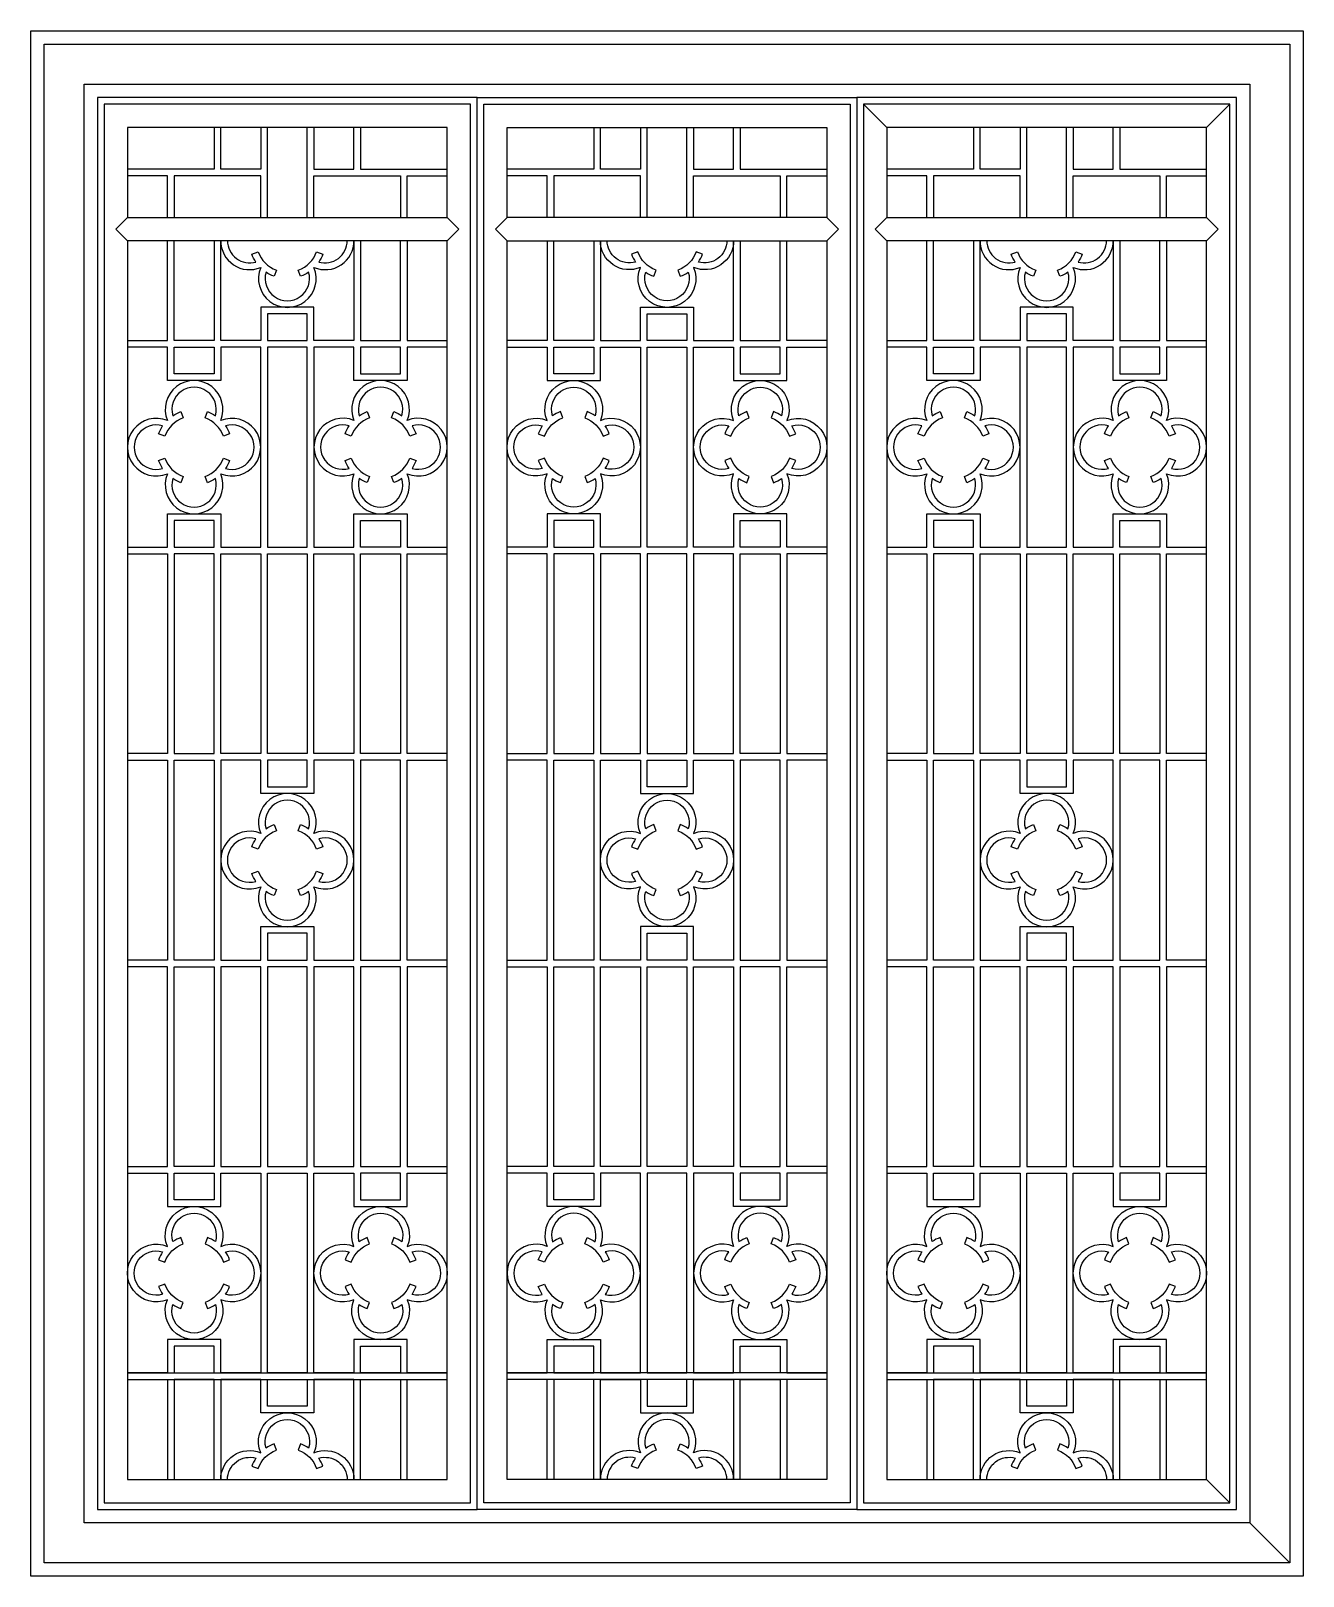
# Model space of a CAD drawing. Header units: metres. Extents: x 4430 to 6340, y 6875 to 9195.
import ezdxf

# ---------------------------------------------------------------- set-up
doc = ezdxf.new("R2010")
doc.units = ezdxf.units.M
for name, color, linetype in [('3', 3, 'Continuous'), ('4', 4, 'Continuous'), ('7', 7, 'Continuous')]:
    doc.layers.add(name, color=color, linetype=linetype)

# ---------------------------------------------------------------- blocks, each defined once
blk = doc.blocks.new('窗-035')
at = {"layer": '3'}
for p, q in [((1250, 2210), (1285, 2175)), ((1765, 2175), (1800, 2210)), ((355, 2040), (355, 2175)), ((415, 2040), (415, 2175)), ((925, 2040), (925, 2175)), ((985, 2040), (985, 2175)), ((1495, 2040), (1495, 2175)), ((1555, 2040), (1555, 2175)), ((145, 2040), (127.5, 2022.5)), ((127.5, 2022.5), (145, 2005)), ((625, 2040), (642.5, 2022.5)), ((642.5, 2022.5), (625, 2005)), ((715, 2040), (697.5, 2022.5)), ((697.5, 2022.5), (715, 2005)), ((1195, 2040), (1212.5, 2022.5)), ((1212.5, 2022.5), (1195, 2005)), ((1285, 2040), (1267.5, 2022.5)), ((1267.5, 2022.5), (1285, 2005)), ((1765, 2040), (1782.5, 2022.5)), ((1765, 2005), (1782.5, 2022.5)), ((145, 305), (625, 305)), ((1195, 305), (715, 305)), ((1285, 305), (1765, 305)), ((145, 295), (625, 295)), ((1195, 295), (715, 295)), ((1285, 295), (1765, 295)), ((1765, 145), (1800, 110)), ((1830, 80), (1890, 20))]:
    blk.add_line(p, q, dxfattribs=at)
for points in [[(20, 2300), (1890, 2300), (1890, 20), (20, 20)], [(80, 2240), (1830, 2240), (1830, 80), (80, 80)], [(355, 1895), (355, 1855), (415, 1855), (415, 1895)], [(985, 1895), (985, 1855), (925, 1855), (925, 1895)], [(1495, 1895), (1495, 1855), (1555, 1855), (1555, 1895)], [(275, 1805), (215, 1805), (215, 1845), (275, 1845)], [(355, 1845), (355, 1545), (415, 1545), (415, 1845)], [(495, 1845), (495, 1805), (555, 1805), (555, 1845)], [(845, 1845), (845, 1805), (785, 1805), (785, 1845)], [(985, 1845), (985, 1545), (925, 1545), (925, 1845)], [(1065, 1805), (1125, 1805), (1125, 1845), (1065, 1845)], [(1415, 1805), (1355, 1805), (1355, 1845), (1415, 1845)], [(1495, 1845), (1495, 1545), (1555, 1545), (1555, 1845)], [(1635, 1845), (1635, 1805), (1695, 1805), (1695, 1845)], [(275, 1585), (215, 1585), (215, 1545), (275, 1545)], [(495, 1545), (495, 1585), (555, 1585), (555, 1545)], [(845, 1545), (845, 1585), (785, 1585), (785, 1545)], [(1065, 1585), (1125, 1585), (1125, 1545), (1065, 1545)], [(1415, 1585), (1355, 1585), (1355, 1545), (1415, 1545)], [(1635, 1545), (1635, 1585), (1695, 1585), (1695, 1545)], [(275, 1235), (275, 1535), (215, 1535), (215, 1235)], [(285, 1235), (285, 1535), (345, 1535), (345, 1235)], [(415, 1235), (355, 1235), (355, 1535), (415, 1535)], [(425, 1235), (425, 1535), (485, 1535), (485, 1235)], [(555, 1235), (495, 1235), (495, 1535), (555, 1535)], [(785, 1235), (845, 1235), (845, 1535), (785, 1535)], [(915, 1235), (915, 1535), (855, 1535), (855, 1235)], [(925, 1235), (985, 1235), (985, 1535), (925, 1535)], [(1055, 1235), (1055, 1535), (995, 1535), (995, 1235)], [(1065, 1235), (1065, 1535), (1125, 1535), (1125, 1235)], [(1415, 1235), (1415, 1535), (1355, 1535), (1355, 1235)], [(1425, 1235), (1425, 1535), (1485, 1535), (1485, 1235)], [(1555, 1235), (1495, 1235), (1495, 1535), (1555, 1535)], [(1565, 1235), (1565, 1535), (1625, 1535), (1625, 1235)], [(1695, 1235), (1635, 1235), (1635, 1535), (1695, 1535)], [(275, 1225), (275, 1075), (275, 925), (215, 925), (215, 1075), (215, 1225)], [(285, 1075), (285, 925), (345, 925), (345, 975.09), (425, 975.09), (425, 925), (485, 925), (485, 1075), (485, 1225), (425, 1225), (425, 1174.91), (345, 1174.91), (345, 1225), (285, 1225)], [(355, 1225), (355, 1184.91), (415, 1184.91), (415, 1225)], [(495, 1225), (495, 1075), (495, 925), (555, 925), (555, 1075), (555, 1225)], [(845, 1225), (845, 1075), (845, 925), (785, 925), (785, 1075), (785, 1225)], [(1055, 1075), (1055, 925), (995, 925), (995, 975.09), (915, 975.09), (915, 925), (855, 925), (855, 1075), (855, 1225), (915, 1225), (915, 1174.91), (995, 1174.91), (995, 1225), (1055, 1225)], [(985, 1225), (985, 1184.91), (925, 1184.91), (925, 1225)], [(1065, 1225), (1065, 1075), (1065, 925), (1125, 925), (1125, 1075), (1125, 1225)], [(1415, 1225), (1415, 1075), (1415, 925), (1355, 925), (1355, 1075), (1355, 1225)], [(1425, 1075), (1425, 925), (1485, 925), (1485, 975.09), (1565, 975.09), (1565, 925), (1625, 925), (1625, 1075), (1625, 1225), (1565, 1225), (1565, 1174.91), (1485, 1174.91), (1485, 1225), (1425, 1225)], [(1495, 1225), (1495, 1184.91), (1555, 1184.91), (1555, 1225)], [(1635, 1225), (1635, 1075), (1635, 925), (1695, 925), (1695, 1075), (1695, 1225)], [(415, 925), (415, 965.09), (355, 965.09), (355, 925)], [(925, 925), (925, 965.09), (985, 965.09), (985, 925)], [(1555, 925), (1555, 965.09), (1495, 965.09), (1495, 925)], [(275, 915), (275, 615), (215, 615), (215, 915)], [(285, 915), (285, 615), (345, 615), (345, 915)], [(415, 915), (355, 915), (355, 615), (415, 615)], [(425, 915), (425, 615), (485, 615), (485, 915)], [(555, 915), (495, 915), (495, 615), (555, 615)], [(785, 915), (845, 915), (845, 615), (785, 615)], [(915, 915), (915, 615), (855, 615), (855, 915)], [(925, 915), (985, 915), (985, 615), (925, 615)], [(1055, 915), (1055, 615), (995, 615), (995, 915)], [(1065, 915), (1065, 615), (1125, 615), (1125, 915)], [(1415, 915), (1415, 615), (1355, 615), (1355, 915)], [(1425, 915), (1425, 615), (1485, 615), (1485, 915)], [(1555, 915), (1495, 915), (1495, 615), (1555, 615)], [(1565, 915), (1565, 615), (1625, 615), (1625, 915)], [(1695, 915), (1635, 915), (1635, 615), (1695, 615)], [(275, 565), (215, 565), (215, 605), (275, 605)], [(355, 305), (355, 605), (415, 605), (415, 305)], [(495, 605), (495, 565), (555, 565), (555, 605)], [(845, 605), (845, 565), (785, 565), (785, 605)], [(985, 305), (985, 605), (925, 605), (925, 305)], [(1065, 565), (1125, 565), (1125, 605), (1065, 605)], [(1415, 565), (1355, 565), (1355, 605), (1415, 605)], [(1495, 305), (1495, 605), (1555, 605), (1555, 305)], [(1635, 605), (1635, 565), (1695, 565), (1695, 605)], [(275, 345), (215, 345), (215, 305), (275, 305)], [(495, 305), (495, 345), (555, 345), (555, 305)], [(845, 305), (845, 345), (785, 345), (785, 305)], [(1065, 345), (1125, 345), (1125, 305), (1065, 305)], [(1415, 345), (1355, 345), (1355, 305), (1415, 305)], [(1635, 305), (1635, 345), (1695, 345), (1695, 305)], [(355, 255), (355, 295), (415, 295), (415, 255)], [(985, 255), (985, 295), (925, 295), (925, 255)], [(1495, 255), (1495, 295), (1555, 295), (1555, 255)]]:
    blk.add_lwpolyline(points, close=True, dxfattribs=at)
for points in [[(275, 2175), (275, 2112.5), (145, 2112.5)], [(345, 2175), (345, 2112.5), (285, 2112.5), (285, 2175)], [(425, 2175), (425, 2112.5), (485, 2112.5), (485, 2175)], [(495, 2175), (495, 2112.5), (625, 2112.5)], [(845, 2175), (845, 2112.5), (715, 2112.5)], [(915, 2175), (915, 2112.5), (855, 2112.5), (855, 2175)], [(995, 2175), (995, 2112.5), (1055, 2112.5), (1055, 2175)], [(1065, 2175), (1065, 2112.5), (1195, 2112.5)], [(1415, 2175), (1415, 2112.5), (1285, 2112.5)], [(1485, 2175), (1485, 2112.5), (1425, 2112.5), (1425, 2175)], [(1565, 2175), (1565, 2112.5), (1625, 2112.5), (1625, 2175)], [(1635, 2175), (1635, 2112.5), (1765, 2112.5)], [(205, 2040), (205, 2102.5), (145, 2102.5)], [(345, 2040), (345, 2102.5), (215, 2102.5), (215, 2040)], [(425, 2040), (425, 2102.5), (555, 2102.5), (555, 2040)], [(565, 2040), (565, 2102.5), (625, 2102.5)], [(775, 2040), (775, 2102.5), (715, 2102.5)], [(915, 2040), (915, 2102.5), (785, 2102.5), (785, 2040)], [(995, 2040), (995, 2102.5), (1125, 2102.5), (1125, 2040)], [(1135, 2040), (1135, 2102.5), (1195, 2102.5)], [(1345, 2040), (1345, 2102.5), (1285, 2102.5)], [(1485, 2040), (1485, 2102.5), (1355, 2102.5), (1355, 2040)], [(1565, 2040), (1565, 2102.5), (1695, 2102.5), (1695, 2040)], [(1705, 2040), (1705, 2102.5), (1765, 2102.5)], [(145, 1855), (205, 1855), (205, 2005)], [(275, 2005), (275, 1855), (215, 1855), (215, 2005)], [(485, 2005), (485, 1855), (425, 1855), (425, 1905), (345, 1905), (345, 1855), (285, 1855), (285, 2005)], [(495, 2005), (495, 1855), (555, 1855), (555, 2005)], [(565, 2005), (565, 1855), (625, 1855)], [(775, 2005), (775, 1855), (715, 1855)], [(845, 2005), (845, 1855), (785, 1855), (785, 2005)], [(855, 2005), (855, 1855), (915, 1855), (915, 1905), (995, 1905), (995, 1855), (1055, 1855), (1055, 2005)], [(1065, 2005), (1065, 1855), (1125, 1855), (1125, 2005)], [(1195, 1855), (1135, 1855), (1135, 2005)], [(1285, 1855), (1345, 1855), (1345, 2005)], [(1415, 2005), (1415, 1855), (1355, 1855), (1355, 2005)], [(1625, 2005), (1625, 1855), (1565, 1855), (1565, 1905), (1485, 1905), (1485, 1855), (1425, 1855), (1425, 2005)], [(1635, 2005), (1635, 1855), (1695, 1855), (1695, 2005)], [(1705, 2005), (1705, 1855), (1765, 1855)], [(145, 1545), (205, 1545), (205, 1595), (285, 1595), (285, 1545), (345, 1545), (345, 1845), (285, 1845), (285, 1795), (205, 1795), (205, 1845), (145, 1845)], [(625, 1845), (565, 1845), (565, 1795), (485, 1795), (485, 1845), (425, 1845), (425, 1545), (485, 1545), (485, 1595), (565, 1595), (565, 1545), (625, 1545)], [(715, 1845), (775, 1845), (775, 1795), (855, 1795), (855, 1845), (915, 1845), (915, 1545), (855, 1545), (855, 1595), (775, 1595), (775, 1545), (715, 1545)], [(1195, 1545), (1135, 1545), (1135, 1595), (1055, 1595), (1055, 1545), (995, 1545), (995, 1845), (1055, 1845), (1055, 1795), (1135, 1795), (1135, 1845), (1195, 1845)], [(1285, 1545), (1345, 1545), (1345, 1595), (1425, 1595), (1425, 1545), (1485, 1545), (1485, 1845), (1425, 1845), (1425, 1795), (1345, 1795), (1345, 1845), (1285, 1845)], [(1765, 1845), (1705, 1845), (1705, 1795), (1625, 1795), (1625, 1845), (1565, 1845), (1565, 1545), (1625, 1545), (1625, 1595), (1705, 1595), (1705, 1545), (1765, 1545)], [(145, 1535), (205, 1535), (205, 1235), (145, 1235)], [(625, 1235), (565, 1235), (565, 1535), (625, 1535)], [(715, 1235), (775, 1235), (775, 1535), (715, 1535)], [(1195, 1535), (1135, 1535), (1135, 1235), (1195, 1235)], [(1285, 1535), (1345, 1535), (1345, 1235), (1285, 1235)], [(1765, 1235), (1705, 1235), (1705, 1535), (1765, 1535)], [(145, 1225), (205, 1225), (205, 1075), (205, 925), (145, 925)], [(625, 925), (565, 925), (565, 1075), (565, 1225), (625, 1225)], [(715, 925), (775, 925), (775, 1075), (775, 1225), (715, 1225)], [(1195, 1225), (1135, 1225), (1135, 1075), (1135, 925), (1195, 925)], [(1285, 1225), (1345, 1225), (1345, 1075), (1345, 925), (1285, 925)], [(1765, 925), (1705, 925), (1705, 1075), (1705, 1225), (1765, 1225)], [(145, 615), (205, 615), (205, 915), (145, 915)], [(625, 915), (565, 915), (565, 615), (625, 615)], [(715, 915), (775, 915), (775, 615), (715, 615)], [(1195, 615), (1135, 615), (1135, 915), (1195, 915)], [(1285, 615), (1345, 615), (1345, 915), (1285, 915)], [(1765, 915), (1705, 915), (1705, 615), (1765, 615)], [(145, 605), (205, 605), (205, 555), (285, 555), (285, 605), (345, 605), (345, 305), (285, 305), (285, 355), (205, 355), (205, 305), (145, 305)], [(625, 305), (565, 305), (565, 355), (485, 355), (485, 305), (425, 305), (425, 605), (485, 605), (485, 555), (565, 555), (565, 605), (625, 605)], [(715, 305), (775, 305), (775, 355), (855, 355), (855, 305), (915, 305), (915, 605), (855, 605), (855, 555), (775, 555), (775, 605), (715, 605)], [(1195, 605), (1135, 605), (1135, 555), (1055, 555), (1055, 605), (995, 605), (995, 305), (1055, 305), (1055, 355), (1135, 355), (1135, 305), (1195, 305)], [(1285, 605), (1345, 605), (1345, 555), (1425, 555), (1425, 605), (1485, 605), (1485, 305), (1425, 305), (1425, 355), (1345, 355), (1345, 305), (1285, 305)], [(1765, 305), (1705, 305), (1705, 355), (1625, 355), (1625, 305), (1565, 305), (1565, 605), (1625, 605), (1625, 555), (1705, 555), (1705, 605), (1765, 605)], [(145, 295), (205, 295), (205, 145)], [(275, 145), (275, 295), (215, 295), (215, 145)], [(485, 145), (485, 295), (425, 295), (425, 245), (345, 245), (345, 295), (285, 295), (285, 145)], [(495, 145), (495, 295), (555, 295), (555, 145)], [(565, 145), (565, 295), (625, 295)], [(775, 145), (775, 295), (715, 295)], [(845, 145), (845, 295), (785, 295), (785, 145)], [(855, 145), (855, 295), (915, 295), (915, 245), (995, 245), (995, 295), (1055, 295), (1055, 145)], [(1065, 145), (1065, 295), (1125, 295), (1125, 145)], [(1195, 295), (1135, 295), (1135, 145)], [(1285, 295), (1345, 295), (1345, 145)], [(1415, 145), (1415, 295), (1355, 295), (1355, 145)], [(1625, 145), (1625, 295), (1565, 295), (1565, 245), (1485, 245), (1485, 295), (1425, 295), (1425, 145)], [(1635, 145), (1635, 295), (1695, 295), (1695, 145)], [(1705, 145), (1705, 295), (1765, 295)]]:
    blk.add_lwpolyline(points, dxfattribs=at)
for points in [[(285.09, 2005, 0.54), (345, 1964.91, 1.5), (425, 1964.91, 0.54), (484.91, 2005, 0.54)], [(295.1, 2005, 0.5), (337.8, 1972.95, -0.06), (331.62, 1984.91), (340.99, 1988.41, 0.22), (368.51, 1960.89), (365, 1951.53, -0.06), (353.05, 1957.7, 1.34), (416.95, 1957.7, -0.06), (405, 1951.53), (401.49, 1960.89, 0.22), (429.01, 1988.41), (438.38, 1984.91, -0.06), (432.2, 1972.95, 0.5), (474.9, 2005)], [(1054.91, 2005, -0.54), (995, 1964.91, -1.5), (915, 1964.91, -0.54), (855.09, 2005, -0.54)], [(1044.9, 2005, -0.5), (1002.2, 1972.95, 0.06), (1008.38, 1984.91), (999.01, 1988.41, -0.22), (971.49, 1960.89), (975, 1951.53, 0.06), (986.95, 1957.7, -1.34), (923.05, 1957.7, 0.06), (935, 1951.53), (938.51, 1960.89, -0.22), (910.99, 1988.41), (901.62, 1984.91, 0.06), (907.8, 1972.95, -0.5), (865.1, 2005)], [(1425.09, 2005, 0.54), (1485, 1964.91, 1.5), (1565, 1964.91, 0.54), (1624.91, 2005, 0.54)], [(1435.1, 2005, 0.5), (1477.8, 1972.95, -0.06), (1471.62, 1984.91), (1480.99, 1988.41, 0.22), (1508.51, 1960.89), (1505, 1951.53, -0.06), (1493.05, 1957.7, 1.34), (1556.95, 1957.7, -0.06), (1545, 1951.53), (1541.49, 1960.89, 0.22), (1569.01, 1988.41), (1578.38, 1984.91, -0.06), (1572.2, 1972.95, 0.5), (1614.9, 2005)], [(197.8, 1726.95, 1.34), (197.8, 1663.05, -0.06), (191.62, 1675), (200.99, 1678.51, 0.22), (228.51, 1650.99), (225, 1641.62, -0.06), (213.05, 1647.8, 1.34), (276.95, 1647.8, -0.06), (265, 1641.62), (261.49, 1650.99, 0.22), (289.01, 1678.51), (298.38, 1675, -0.06), (292.2, 1663.05, 1.34), (292.2, 1726.95, -0.06), (298.38, 1715), (289.01, 1711.49, 0.22), (261.49, 1739.01), (265, 1748.38, -0.06), (276.95, 1742.2, 1.34), (213.05, 1742.2, -0.06), (225, 1748.38), (228.51, 1739.01, 0.22), (200.99, 1711.49), (191.62, 1715, -0.06), (197.8, 1726.95)], [(477.8, 1727.05, 1.34), (477.8, 1663.14, -0.06), (471.62, 1675.09), (480.99, 1678.6, 0.22), (508.51, 1651.08), (505, 1641.72, -0.06), (493.05, 1647.89, 1.34), (556.95, 1647.89, -0.06), (545, 1641.72), (541.49, 1651.08, 0.22), (569.01, 1678.6), (578.38, 1675.09, -0.06), (572.2, 1663.14, 1.34), (572.2, 1727.05, -0.06), (578.38, 1715.09), (569.01, 1711.59, 0.22), (541.49, 1739.11), (545, 1748.47, -0.06), (556.95, 1742.3, 1.34), (493.05, 1742.3, -0.06), (505, 1748.47), (508.51, 1739.11, 0.22), (480.99, 1711.59), (471.62, 1715.09, -0.06), (477.8, 1727.05)], [(862.2, 1727.05, -1.34), (862.2, 1663.14, 0.06), (868.38, 1675.09), (859.01, 1678.6, -0.22), (831.49, 1651.08), (835, 1641.72, 0.06), (846.95, 1647.89, -1.34), (783.05, 1647.89, 0.06), (795, 1641.72), (798.51, 1651.08, -0.22), (770.99, 1678.6), (761.62, 1675.09, 0.06), (767.8, 1663.14, -1.34), (767.8, 1727.05, 0.06), (761.62, 1715.09), (770.99, 1711.59, -0.22), (798.51, 1739.11), (795, 1748.47, 0.06), (783.05, 1742.3, -1.34), (846.95, 1742.3, 0.06), (835, 1748.47), (831.49, 1739.11, -0.22), (859.01, 1711.59), (868.38, 1715.09, 0.06), (862.2, 1727.05)], [(1142.2, 1726.95, -1.34), (1142.2, 1663.05, 0.06), (1148.38, 1675), (1139.01, 1678.51, -0.22), (1111.49, 1650.99), (1115, 1641.62, 0.06), (1126.95, 1647.8, -1.34), (1063.05, 1647.8, 0.06), (1075, 1641.62), (1078.51, 1650.99, -0.22), (1050.99, 1678.51), (1041.62, 1675, 0.06), (1047.8, 1663.05, -1.34), (1047.8, 1726.95, 0.06), (1041.62, 1715), (1050.99, 1711.49, -0.22), (1078.51, 1739.01), (1075, 1748.38, 0.06), (1063.05, 1742.2, -1.34), (1126.95, 1742.2, 0.06), (1115, 1748.38), (1111.49, 1739.01, -0.22), (1139.01, 1711.49), (1148.38, 1715, 0.06), (1142.2, 1726.95)], [(1337.8, 1726.95, 1.34), (1337.8, 1663.05, -0.06), (1331.62, 1675), (1340.99, 1678.51, 0.22), (1368.51, 1650.99), (1365, 1641.62, -0.06), (1353.05, 1647.8, 1.34), (1416.95, 1647.8, -0.06), (1405, 1641.62), (1401.49, 1650.99, 0.22), (1429.01, 1678.51), (1438.38, 1675, -0.06), (1432.2, 1663.05, 1.34), (1432.2, 1726.95, -0.06), (1438.38, 1715), (1429.01, 1711.49, 0.22), (1401.49, 1739.01), (1405, 1748.38, -0.06), (1416.95, 1742.2, 1.34), (1353.05, 1742.2, -0.06), (1365, 1748.38), (1368.51, 1739.01, 0.22), (1340.99, 1711.49), (1331.62, 1715, -0.06), (1337.8, 1726.95)], [(1617.8, 1727.05, 1.34), (1617.8, 1663.14, -0.06), (1611.62, 1675.09), (1620.99, 1678.6, 0.22), (1648.51, 1651.08), (1645, 1641.72, -0.06), (1633.05, 1647.89, 1.34), (1696.95, 1647.89, -0.06), (1685, 1641.72), (1681.49, 1651.08, 0.22), (1709.01, 1678.6), (1718.38, 1675.09, -0.06), (1712.2, 1663.14, 1.34), (1712.2, 1727.05, -0.06), (1718.38, 1715.09), (1709.01, 1711.59, 0.22), (1681.49, 1739.11), (1685, 1748.47, -0.06), (1696.95, 1742.3, 1.34), (1633.05, 1742.3, -0.06), (1645, 1748.47), (1648.51, 1739.11, 0.22), (1620.99, 1711.59), (1611.62, 1715.09, -0.06), (1617.8, 1727.05)], [(337.8, 1106.95, 1.34), (337.8, 1043.05, -0.06), (331.62, 1055), (340.99, 1058.51, 0.22), (368.51, 1030.99), (365, 1021.62, -0.06), (353.05, 1027.8, 1.34), (416.95, 1027.8, -0.06), (405, 1021.62), (401.49, 1030.99, 0.22), (429.01, 1058.51), (438.38, 1055, -0.06), (432.2, 1043.05, 1.34), (432.2, 1106.95, -0.06), (438.38, 1095), (429.01, 1091.49, 0.22), (401.49, 1119.01), (405, 1128.38, -0.06), (416.95, 1122.2, 1.34), (353.05, 1122.2, -0.06), (365, 1128.38), (368.51, 1119.01, 0.22), (340.99, 1091.49), (331.62, 1095, -0.06), (337.8, 1106.95)], [(1002.2, 1106.95, -1.34), (1002.2, 1043.05, 0.06), (1008.38, 1055), (999.01, 1058.51, -0.22), (971.49, 1030.99), (975, 1021.62, 0.06), (986.95, 1027.8, -1.34), (923.05, 1027.8, 0.06), (935, 1021.62), (938.51, 1030.99, -0.22), (910.99, 1058.51), (901.62, 1055, 0.06), (907.8, 1043.05, -1.34), (907.8, 1106.95, 0.06), (901.62, 1095), (910.99, 1091.49, -0.22), (938.51, 1119.01), (935, 1128.38, 0.06), (923.05, 1122.2, -1.34), (986.95, 1122.2, 0.06), (975, 1128.38), (971.49, 1119.01, -0.22), (999.01, 1091.49), (1008.38, 1095, 0.06), (1002.2, 1106.95)], [(1477.8, 1106.95, 1.34), (1477.8, 1043.05, -0.06), (1471.62, 1055), (1480.99, 1058.51, 0.22), (1508.51, 1030.99), (1505, 1021.62, -0.06), (1493.05, 1027.8, 1.34), (1556.95, 1027.8, -0.06), (1545, 1021.62), (1541.49, 1030.99, 0.22), (1569.01, 1058.51), (1578.38, 1055, -0.06), (1572.2, 1043.05, 1.34), (1572.2, 1106.95, -0.06), (1578.38, 1095), (1569.01, 1091.49, 0.22), (1541.49, 1119.01), (1545, 1128.38, -0.06), (1556.95, 1122.2, 1.34), (1493.05, 1122.2, -0.06), (1505, 1128.38), (1508.51, 1119.01, 0.22), (1480.99, 1091.49), (1471.62, 1095, -0.06), (1477.8, 1106.95)], [(197.8, 423.05, -1.34), (197.8, 486.95, 0.06), (191.62, 475), (200.99, 471.49, -0.22), (228.51, 499.01), (225, 508.38, 0.06), (213.05, 502.2, -1.34), (276.95, 502.2, 0.06), (265, 508.38), (261.49, 499.01, -0.22), (289.01, 471.49), (298.38, 475, 0.06), (292.2, 486.95, -1.34), (292.2, 423.05, 0.06), (298.38, 435), (289.01, 438.51, -0.22), (261.49, 410.99), (265, 401.62, 0.06), (276.95, 407.8, -1.34), (213.05, 407.8, 0.06), (225, 401.62), (228.51, 410.99, -0.22), (200.99, 438.51), (191.62, 435, 0.06), (197.8, 423.05)], [(477.8, 422.95, -1.34), (477.8, 486.86, 0.06), (471.62, 474.91), (480.99, 471.4, -0.22), (508.51, 498.92), (505, 508.28, 0.06), (493.05, 502.11, -1.34), (556.95, 502.11, 0.06), (545, 508.28), (541.49, 498.92, -0.22), (569.01, 471.4), (578.38, 474.91, 0.06), (572.2, 486.86, -1.34), (572.2, 422.95, 0.06), (578.38, 434.91), (569.01, 438.41, -0.22), (541.49, 410.89), (545, 401.53, 0.06), (556.95, 407.7, -1.34), (493.05, 407.7, 0.06), (505, 401.53), (508.51, 410.89, -0.22), (480.99, 438.41), (471.62, 434.91, 0.06), (477.8, 422.95)], [(862.2, 422.95, 1.34), (862.2, 486.86, -0.06), (868.38, 474.91), (859.01, 471.4, 0.22), (831.49, 498.92), (835, 508.28, -0.06), (846.95, 502.11, 1.34), (783.05, 502.11, -0.06), (795, 508.28), (798.51, 498.92, 0.22), (770.99, 471.4), (761.62, 474.91, -0.06), (767.8, 486.86, 1.34), (767.8, 422.95, -0.06), (761.62, 434.91), (770.99, 438.41, 0.22), (798.51, 410.89), (795, 401.53, -0.06), (783.05, 407.7, 1.34), (846.95, 407.7, -0.06), (835, 401.53), (831.49, 410.89, 0.22), (859.01, 438.41), (868.38, 434.91, -0.06), (862.2, 422.95)], [(1142.2, 423.05, 1.34), (1142.2, 486.95, -0.06), (1148.38, 475), (1139.01, 471.49, 0.22), (1111.49, 499.01), (1115, 508.38, -0.06), (1126.95, 502.2, 1.34), (1063.05, 502.2, -0.06), (1075, 508.38), (1078.51, 499.01, 0.22), (1050.99, 471.49), (1041.62, 475, -0.06), (1047.8, 486.95, 1.34), (1047.8, 423.05, -0.06), (1041.62, 435), (1050.99, 438.51, 0.22), (1078.51, 410.99), (1075, 401.62, -0.06), (1063.05, 407.8, 1.34), (1126.95, 407.8, -0.06), (1115, 401.62), (1111.49, 410.99, 0.22), (1139.01, 438.51), (1148.38, 435, -0.06), (1142.2, 423.05)], [(1337.8, 423.05, -1.34), (1337.8, 486.95, 0.06), (1331.62, 475), (1340.99, 471.49, -0.22), (1368.51, 499.01), (1365, 508.38, 0.06), (1353.05, 502.2, -1.34), (1416.95, 502.2, 0.06), (1405, 508.38), (1401.49, 499.01, -0.22), (1429.01, 471.49), (1438.38, 475, 0.06), (1432.2, 486.95, -1.34), (1432.2, 423.05, 0.06), (1438.38, 435), (1429.01, 438.51, -0.22), (1401.49, 410.99), (1405, 401.62, 0.06), (1416.95, 407.8, -1.34), (1353.05, 407.8, 0.06), (1365, 401.62), (1368.51, 410.99, -0.22), (1340.99, 438.51), (1331.62, 435, 0.06), (1337.8, 423.05)], [(1617.8, 422.95, -1.34), (1617.8, 486.86, 0.06), (1611.62, 474.91), (1620.99, 471.4, -0.22), (1648.51, 498.92), (1645, 508.28, 0.06), (1633.05, 502.11, -1.34), (1696.95, 502.11, 0.06), (1685, 508.28), (1681.49, 498.92, -0.22), (1709.01, 471.4), (1718.38, 474.91, 0.06), (1712.2, 486.86, -1.34), (1712.2, 422.95, 0.06), (1718.38, 434.91), (1709.01, 438.41, -0.22), (1681.49, 410.89), (1685, 401.53, 0.06), (1696.95, 407.7, -1.34), (1633.05, 407.7, 0.06), (1645, 401.53), (1648.51, 410.89, -0.22), (1620.99, 438.41), (1611.62, 434.91, 0.06), (1617.8, 422.95)], [(285.09, 145, -0.54), (345, 185.09, -1.5), (425, 185.09, -0.54), (484.91, 145, -0.54)], [(295.1, 145, -0.5), (337.8, 177.05, 0.06), (331.62, 165.09), (340.99, 161.59, -0.22), (368.51, 189.11), (365, 198.47, 0.06), (353.05, 192.3, -1.34), (416.95, 192.3, 0.06), (405, 198.47), (401.49, 189.11, -0.22), (429.01, 161.59), (438.38, 165.09, 0.06), (432.2, 177.05, -0.5), (474.9, 145)], [(1054.91, 145, 0.54), (995, 185.09, 1.5), (915, 185.09, 0.54), (855.09, 145, 0.54)], [(1044.9, 145, 0.5), (1002.2, 177.05, -0.06), (1008.38, 165.09), (999.01, 161.59, 0.22), (971.49, 189.11), (975, 198.47, -0.06), (986.95, 192.3, 1.34), (923.05, 192.3, -0.06), (935, 198.47), (938.51, 189.11, 0.22), (910.99, 161.59), (901.62, 165.09, -0.06), (907.8, 177.05, 0.5), (865.1, 145)], [(1425.09, 145, -0.54), (1485, 185.09, -1.5), (1565, 185.09, -0.54), (1624.91, 145, -0.54)], [(1435.1, 145, -0.5), (1477.8, 177.05, 0.06), (1471.62, 165.09), (1480.99, 161.59, -0.22), (1508.51, 189.11), (1505, 198.47, 0.06), (1493.05, 192.3, -1.34), (1556.95, 192.3, 0.06), (1545, 198.47), (1541.49, 189.11, -0.22), (1569.01, 161.59), (1578.38, 165.09, 0.06), (1572.2, 177.05, -0.5), (1614.9, 145)]]:
    blk.add_lwpolyline(points, format="xyb", dxfattribs=at)
for points in [[(205, 1655, 1.5), (285, 1655, 1.5), (285, 1735, 1.5), (205, 1735, 1.5)], [(485, 1655.09, 1.5), (565, 1655.09, 1.5), (565, 1735.09, 1.5), (485, 1735.09, 1.5)], [(855, 1655.09, -1.5), (775, 1655.09, -1.5), (775, 1735.09, -1.5), (855, 1735.09, -1.5)], [(1135, 1655, -1.5), (1055, 1655, -1.5), (1055, 1735, -1.5), (1135, 1735, -1.5)], [(1345, 1655, 1.5), (1425, 1655, 1.5), (1425, 1735, 1.5), (1345, 1735, 1.5)], [(1625, 1655.09, 1.5), (1705, 1655.09, 1.5), (1705, 1735.09, 1.5), (1625, 1735.09, 1.5)], [(345, 1035, 1.5), (425, 1035, 1.5), (425, 1115, 1.5), (345, 1115, 1.5)], [(995, 1035, -1.5), (915, 1035, -1.5), (915, 1115, -1.5), (995, 1115, -1.5)], [(1485, 1035, 1.5), (1565, 1035, 1.5), (1565, 1115, 1.5), (1485, 1115, 1.5)], [(205, 495, -1.5), (285, 495, -1.5), (285, 415, -1.5), (205, 415, -1.5)], [(485, 494.91, -1.5), (565, 494.91, -1.5), (565, 414.91, -1.5), (485, 414.91, -1.5)], [(855, 494.91, 1.5), (775, 494.91, 1.5), (775, 414.91, 1.5), (855, 414.91, 1.5)], [(1135, 495, 1.5), (1055, 495, 1.5), (1055, 415, 1.5), (1135, 415, 1.5)], [(1345, 495, -1.5), (1425, 495, -1.5), (1425, 415, -1.5), (1345, 415, -1.5)], [(1625, 494.91, -1.5), (1705, 494.91, -1.5), (1705, 414.91, -1.5), (1625, 414.91, -1.5)]]:
    blk.add_lwpolyline(points, format="xyb", close=True, dxfattribs=at)
at = {"layer": '4'}
for points in [[(0, 2320), (1910, 2320), (1910, 0), (0, 0)], [(670, 100), (670, 2220), (100, 2220), (100, 100)], [(670, 100), (670, 2220), (1240, 2220), (1240, 100)], [(1810, 100), (1810, 2220), (1240, 2220), (1240, 100)]]:
    blk.add_lwpolyline(points, close=True, dxfattribs=at)
at = {"layer": '4', "color": 3}
for points in [[(110, 110), (660, 110), (660, 2210), (110, 2210), (110, 110)], [(1230, 110), (680, 110), (680, 2210), (1230, 2210), (1230, 110)], [(1250, 110), (1800, 110), (1800, 2210), (1250, 2210), (1250, 110)]]:
    blk.add_lwpolyline(points, close=True, dxfattribs=at)
at = {"layer": '7'}
for points in [[(625, 2175), (145, 2175), (145, 2040), (625, 2040)], [(715, 2175), (1195, 2175), (1195, 2040), (715, 2040)], [(1765, 2175), (1285, 2175), (1285, 2040), (1765, 2040)], [(145, 2005), (145, 145), (625, 145), (625, 2005)], [(1195, 2005), (1195, 145), (715, 145), (715, 2005)], [(1285, 2005), (1285, 145), (1765, 145), (1765, 2005)]]:
    blk.add_lwpolyline(points, close=True, dxfattribs=at)

msp = doc.modelspace()

# ---------------------------------------------------------------- block references
at = {"layer": '3'}
msp.add_blockref('窗-035', (4430.48, 6874.91), dxfattribs=at)

doc.saveas('drawing.dxf')
